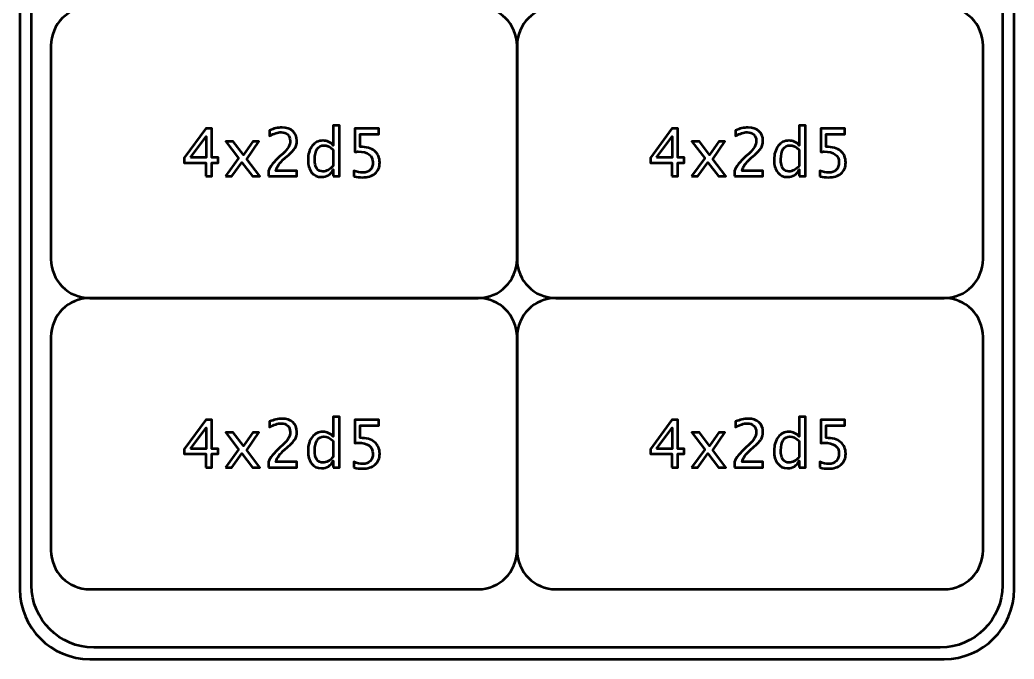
# Model space of a CAD drawing. Header units: centimetres. Extents: x -201 to 63, y -83 to 73.
# Drawn here: x -66.4 to -53.6, y -83.4 to -75.17 of the extents above; entities that cross this region are included whole.
import ezdxf

# ---------------------------------------------------------------- set-up
doc = ezdxf.new("R2010")
doc.units = ezdxf.units.CM
doc.header["$MEASUREMENT"] = 0
doc.layers.add('Layer 1', color=7, linetype='Continuous')

msp = doc.modelspace()

# ---------------------------------------------------------------- linework, layer by layer
at = {"layer": 'Layer 1', "color": 30, "lineweight": 53}
for points, knots in [([(-66.4, -82.5), (-66.4, -82.5), (-66.4, -67.5), (-66.4, -67.5), (-66.4, -67.5), (-66.4, -67.00294), (-65.99706, -66.6), (-65.5, -66.6), (-65.5, -66.6), (-65.5, -66.6), (-54.5, -66.6), (-54.5, -66.6), (-54.5, -66.6), (-54.00294, -66.6), (-53.6, -67.00294), (-53.6, -67.5), (-53.6, -67.5), (-53.6, -67.5), (-53.6, -82.5), (-53.6, -82.5), (-53.6, -82.5), (-53.6, -82.99706), (-54.00294, -83.4), (-54.5, -83.4), (-54.5, -83.4), (-54.5, -83.4), (-65.5, -83.4), (-65.5, -83.4), (-65.5, -83.4), (-65.99706, -83.4), (-66.4, -82.99706), (-66.4, -82.5)], [0, 0, 0, 0, 0.11111111, 0.11111111, 0.11111111, 0.11111111, 0.22222222, 0.22222222, 0.22222222, 0.22222222, 0.33333333, 0.33333333, 0.33333333, 0.33333333, 0.44444444, 0.44444444, 0.44444444, 0.44444444, 0.55555556, 0.55555556, 0.55555556, 0.55555556, 0.66666667, 0.66666667, 0.66666667, 0.66666667, 0.77777778, 0.77777778, 0.77777778, 0.77777778, 1, 1, 1, 1]), ([(-65.45, -83.25), (-65.45, -83.25), (-54.55, -83.25), (-54.55, -83.25), (-54.55, -83.25), (-54.10817, -83.25), (-53.75, -82.89183), (-53.75, -82.45), (-53.75, -82.45), (-53.75, -82.45), (-53.75, -67.55), (-53.75, -67.55), (-53.75, -67.55), (-53.75, -67.10817), (-54.10817, -66.75), (-54.55, -66.75), (-54.55, -66.75), (-54.55, -66.75), (-65.45, -66.75), (-65.45, -66.75), (-65.45, -66.75), (-65.89183, -66.75), (-66.25, -67.10817), (-66.25, -67.55), (-66.25, -67.55), (-66.25, -67.55), (-66.25, -82.45), (-66.25, -82.45), (-66.25, -82.45), (-66.25, -82.89183), (-65.89183, -83.25), (-65.45, -83.25)], [0, 0, 0, 0, 0.11111111, 0.11111111, 0.11111111, 0.11111111, 0.22222222, 0.22222222, 0.22222222, 0.22222222, 0.33333333, 0.33333333, 0.33333333, 0.33333333, 0.44444444, 0.44444444, 0.44444444, 0.44444444, 0.55555556, 0.55555556, 0.55555556, 0.55555556, 0.66666667, 0.66666667, 0.66666667, 0.66666667, 0.77777778, 0.77777778, 0.77777778, 0.77777778, 1, 1, 1, 1]), ([(-66, -78.25), (-66, -78.25), (-66, -75.5), (-66, -75.5), (-66, -75.5), (-66, -75.22386), (-65.77614, -75), (-65.5, -75), (-65.5, -75), (-65.5, -75), (-60.5, -75), (-60.5, -75), (-60.5, -75), (-60.22386, -75), (-60, -75.22386), (-60, -75.5), (-60, -75.5), (-60, -75.5), (-60, -78.25), (-60, -78.25), (-60, -78.25), (-60, -78.52614), (-60.22386, -78.75), (-60.5, -78.75), (-60.5, -78.75), (-60.5, -78.75), (-65.5, -78.75), (-65.5, -78.75), (-65.5, -78.75), (-65.77614, -78.75), (-66, -78.52614), (-66, -78.25)], [0, 0, 0, 0, 0.11111111, 0.11111111, 0.11111111, 0.11111111, 0.22222222, 0.22222222, 0.22222222, 0.22222222, 0.33333333, 0.33333333, 0.33333333, 0.33333333, 0.44444444, 0.44444444, 0.44444444, 0.44444444, 0.55555556, 0.55555556, 0.55555556, 0.55555556, 0.66666667, 0.66666667, 0.66666667, 0.66666667, 0.77777778, 0.77777778, 0.77777778, 0.77777778, 1, 1, 1, 1]), ([(-60, -78.25), (-60, -78.25), (-60, -75.5), (-60, -75.5), (-60, -75.5), (-60, -75.22386), (-59.77614, -75), (-59.5, -75), (-59.5, -75), (-59.5, -75), (-54.5, -75), (-54.5, -75), (-54.5, -75), (-54.22386, -75), (-54, -75.22386), (-54, -75.5), (-54, -75.5), (-54, -75.5), (-54, -78.25), (-54, -78.25), (-54, -78.25), (-54, -78.52614), (-54.22386, -78.75), (-54.5, -78.75), (-54.5, -78.75), (-54.5, -78.75), (-59.5, -78.75), (-59.5, -78.75), (-59.5, -78.75), (-59.77614, -78.75), (-60, -78.52614), (-60, -78.25)], [0, 0, 0, 0, 0.11111111, 0.11111111, 0.11111111, 0.11111111, 0.22222222, 0.22222222, 0.22222222, 0.22222222, 0.33333333, 0.33333333, 0.33333333, 0.33333333, 0.44444444, 0.44444444, 0.44444444, 0.44444444, 0.55555556, 0.55555556, 0.55555556, 0.55555556, 0.66666667, 0.66666667, 0.66666667, 0.66666667, 0.77777778, 0.77777778, 0.77777778, 0.77777778, 1, 1, 1, 1]), ([(-62.36599, -77.18107), (-62.36599, -77.18107), (-62.36599, -77.09683), (-62.36599, -77.09683), (-62.36599, -77.09683), (-62.39915, -77.15976), (-62.4491, -77.19123), (-62.51585, -77.19123), (-62.51585, -77.19123), (-62.57003, -77.19123), (-62.61265, -77.17162), (-62.64369, -77.13225), (-62.64369, -77.13225), (-62.67474, -77.09288), (-62.69026, -77.03911), (-62.69026, -76.97095), (-62.69026, -76.97095), (-62.69026, -76.89645), (-62.67262, -76.83648), (-62.63748, -76.79104), (-62.63748, -76.79104), (-62.60221, -76.74574), (-62.55592, -76.72302), (-62.49849, -76.72302), (-62.49849, -76.72302), (-62.44529, -76.72302), (-62.40098, -76.74334), (-62.36599, -76.78412), (-62.36599, -76.78412), (-62.36599, -76.78412), (-62.36599, -76.52829), (-62.36599, -76.52829), (-62.36599, -76.52829), (-62.36599, -76.52829), (-62.2847, -76.52829), (-62.2847, -76.52829), (-62.2847, -76.52829), (-62.2847, -76.52829), (-62.2847, -77.18107), (-62.2847, -77.18107), (-62.2847, -77.18107), (-62.2847, -77.18107), (-62.36599, -77.18107), (-62.36599, -77.18107)], [0, 0, 0, 0, 0.08333333, 0.08333333, 0.08333333, 0.08333333, 0.16666667, 0.16666667, 0.16666667, 0.16666667, 0.25, 0.25, 0.25, 0.25, 0.33333333, 0.33333333, 0.33333333, 0.33333333, 0.41666667, 0.41666667, 0.41666667, 0.41666667, 0.5, 0.5, 0.5, 0.5, 0.58333333, 0.58333333, 0.58333333, 0.58333333, 0.66666667, 0.66666667, 0.66666667, 0.66666667, 0.75, 0.75, 0.75, 0.75, 0.83333333, 0.83333333, 0.83333333, 0.83333333, 1, 1, 1, 1]), ([(-56.36599, -77.18107), (-56.36599, -77.18107), (-56.36599, -77.09683), (-56.36599, -77.09683), (-56.36599, -77.09683), (-56.39915, -77.15976), (-56.4491, -77.19123), (-56.51585, -77.19123), (-56.51585, -77.19123), (-56.57003, -77.19123), (-56.61265, -77.17162), (-56.64369, -77.13225), (-56.64369, -77.13225), (-56.67474, -77.09288), (-56.69026, -77.03911), (-56.69026, -76.97095), (-56.69026, -76.97095), (-56.69026, -76.89645), (-56.67262, -76.83648), (-56.63748, -76.79104), (-56.63748, -76.79104), (-56.60221, -76.74574), (-56.55592, -76.72302), (-56.49849, -76.72302), (-56.49849, -76.72302), (-56.44529, -76.72302), (-56.40098, -76.74334), (-56.36599, -76.78412), (-56.36599, -76.78412), (-56.36599, -76.78412), (-56.36599, -76.52829), (-56.36599, -76.52829), (-56.36599, -76.52829), (-56.36599, -76.52829), (-56.2847, -76.52829), (-56.2847, -76.52829), (-56.2847, -76.52829), (-56.2847, -76.52829), (-56.2847, -77.18107), (-56.2847, -77.18107), (-56.2847, -77.18107), (-56.2847, -77.18107), (-56.36599, -77.18107), (-56.36599, -77.18107)], [0, 0, 0, 0, 0.08333333, 0.08333333, 0.08333333, 0.08333333, 0.16666667, 0.16666667, 0.16666667, 0.16666667, 0.25, 0.25, 0.25, 0.25, 0.33333333, 0.33333333, 0.33333333, 0.33333333, 0.41666667, 0.41666667, 0.41666667, 0.41666667, 0.5, 0.5, 0.5, 0.5, 0.58333333, 0.58333333, 0.58333333, 0.58333333, 0.66666667, 0.66666667, 0.66666667, 0.66666667, 0.75, 0.75, 0.75, 0.75, 0.83333333, 0.83333333, 0.83333333, 0.83333333, 1, 1, 1, 1]), ([(-64.00684, -77.18107), (-64.00684, -77.18107), (-64.00684, -77.0075), (-64.00684, -77.0075), (-64.00684, -77.0075), (-64.00684, -77.0075), (-64.28285, -77.0075), (-64.28285, -77.0075), (-64.28285, -77.0075), (-64.28285, -77.0075), (-64.28285, -76.9457), (-64.28285, -76.9457), (-64.28285, -76.9457), (-64.28285, -76.9457), (-64.00684, -76.56893), (-64.00684, -76.56893), (-64.00684, -76.56893), (-64.00684, -76.56893), (-63.93064, -76.56893), (-63.93064, -76.56893), (-63.93064, -76.56893), (-63.93064, -76.56893), (-63.93064, -76.94062), (-63.93064, -76.94062), (-63.93064, -76.94062), (-63.93064, -76.94062), (-63.84851, -76.94062), (-63.84851, -76.94062), (-63.84851, -76.94062), (-63.84851, -76.94062), (-63.84851, -77.0075), (-63.84851, -77.0075), (-63.84851, -77.0075), (-63.84851, -77.0075), (-63.93064, -77.0075), (-63.93064, -77.0075), (-63.93064, -77.0075), (-63.93064, -77.0075), (-63.93064, -77.18107), (-63.93064, -77.18107), (-63.93064, -77.18107), (-63.93064, -77.18107), (-64.00684, -77.18107), (-64.00684, -77.18107)], [0, 0, 0, 0, 0.08333333, 0.08333333, 0.08333333, 0.08333333, 0.16666667, 0.16666667, 0.16666667, 0.16666667, 0.25, 0.25, 0.25, 0.25, 0.33333333, 0.33333333, 0.33333333, 0.33333333, 0.41666667, 0.41666667, 0.41666667, 0.41666667, 0.5, 0.5, 0.5, 0.5, 0.58333333, 0.58333333, 0.58333333, 0.58333333, 0.66666667, 0.66666667, 0.66666667, 0.66666667, 0.75, 0.75, 0.75, 0.75, 0.83333333, 0.83333333, 0.83333333, 0.83333333, 1, 1, 1, 1]), ([(-64.20256, -76.94062), (-64.20256, -76.94062), (-64.00176, -76.94062), (-64.00176, -76.94062), (-64.00176, -76.94062), (-64.00176, -76.94062), (-64.00176, -76.6694), (-64.00176, -76.6694), (-64.00176, -76.6694), (-64.00176, -76.6694), (-64.20256, -76.94062), (-64.20256, -76.94062)], [0, 0, 0, 0, 0.25, 0.25, 0.25, 0.25, 0.5, 0.5, 0.5, 0.5, 1, 1, 1, 1]), ([(-63.20109, -77.18107), (-63.20109, -77.18107), (-63.20109, -77.10995), (-63.20109, -77.10995), (-63.20109, -77.10995), (-63.17738, -77.05449), (-63.12954, -76.99396), (-63.05743, -76.92862), (-63.05743, -76.92862), (-63.05743, -76.92862), (-63.01087, -76.88685), (-63.01087, -76.88685), (-63.01087, -76.88685), (-62.9509, -76.83238), (-62.92084, -76.77848), (-62.92084, -76.72486), (-62.92084, -76.72486), (-62.92084, -76.69057), (-62.93114, -76.66375), (-62.9516, -76.64414), (-62.9516, -76.64414), (-62.97206, -76.62453), (-63.00043, -76.61465), (-63.03641, -76.61465), (-63.03641, -76.61465), (-63.07846, -76.61465), (-63.12827, -76.63073), (-63.18585, -76.66291), (-63.18585, -76.66291), (-63.18585, -76.66291), (-63.18585, -76.59179), (-63.18585, -76.59179), (-63.18585, -76.59179), (-63.13152, -76.56639), (-63.07747, -76.55369), (-63.02357, -76.55369), (-63.02357, -76.55369), (-62.96628, -76.55369), (-62.92027, -76.56907), (-62.88556, -76.59997), (-62.88556, -76.59997), (-62.85099, -76.63088), (-62.83363, -76.6718), (-62.83363, -76.72288), (-62.83363, -76.72288), (-62.83363, -76.75957), (-62.84238, -76.79217), (-62.85988, -76.82053), (-62.85988, -76.82053), (-62.87752, -76.84903), (-62.91011, -76.88347), (-62.95795, -76.92411), (-62.95795, -76.92411), (-62.95795, -76.92411), (-62.98942, -76.95092), (-62.98942, -76.95092), (-62.98942, -76.95092), (-63.05489, -77.00637), (-63.09271, -77.05943), (-63.10287, -77.10995), (-63.10287, -77.10995), (-63.10287, -77.10995), (-62.83617, -77.10995), (-62.83617, -77.10995), (-62.83617, -77.10995), (-62.83617, -77.10995), (-62.83617, -77.18107), (-62.83617, -77.18107), (-62.83617, -77.18107), (-62.83617, -77.18107), (-63.20109, -77.18107), (-63.20109, -77.18107)], [0, 0, 0, 0, 0.05263158, 0.05263158, 0.05263158, 0.05263158, 0.10526316, 0.10526316, 0.10526316, 0.10526316, 0.15789474, 0.15789474, 0.15789474, 0.15789474, 0.21052632, 0.21052632, 0.21052632, 0.21052632, 0.26315789, 0.26315789, 0.26315789, 0.26315789, 0.31578947, 0.31578947, 0.31578947, 0.31578947, 0.36842105, 0.36842105, 0.36842105, 0.36842105, 0.42105263, 0.42105263, 0.42105263, 0.42105263, 0.47368421, 0.47368421, 0.47368421, 0.47368421, 0.52631579, 0.52631579, 0.52631579, 0.52631579, 0.57894737, 0.57894737, 0.57894737, 0.57894737, 0.63157895, 0.63157895, 0.63157895, 0.63157895, 0.68421053, 0.68421053, 0.68421053, 0.68421053, 0.73684211, 0.73684211, 0.73684211, 0.73684211, 0.78947368, 0.78947368, 0.78947368, 0.78947368, 0.84210526, 0.84210526, 0.84210526, 0.84210526, 0.89473684, 0.89473684, 0.89473684, 0.89473684, 1, 1, 1, 1]), ([(-62.09985, -77.18361), (-62.09985, -77.18361), (-62.09985, -77.1108), (-62.09985, -77.1108), (-62.09985, -77.1108), (-62.05935, -77.12717), (-62.02096, -77.13535), (-61.98428, -77.13535), (-61.98428, -77.13535), (-61.9442, -77.13535), (-61.91259, -77.1235), (-61.88959, -77.09979), (-61.88959, -77.09979), (-61.86659, -77.07608), (-61.85516, -77.04349), (-61.85516, -77.002), (-61.85516, -77.002), (-61.85516, -76.95741), (-61.87139, -76.92326), (-61.90384, -76.89969), (-61.90384, -76.89969), (-61.9363, -76.87613), (-61.98329, -76.86442), (-62.04467, -76.86442), (-62.04467, -76.86442), (-62.05892, -76.86442), (-62.07402, -76.8654), (-62.08969, -76.86738), (-62.08969, -76.86738), (-62.08969, -76.86738), (-62.08969, -76.56893), (-62.08969, -76.56893), (-62.08969, -76.56893), (-62.08969, -76.56893), (-61.7798, -76.56893), (-61.7798, -76.56893), (-61.7798, -76.56893), (-61.7798, -76.56893), (-61.7798, -76.64005), (-61.7798, -76.64005), (-61.7798, -76.64005), (-61.7798, -76.64005), (-62.01857, -76.64005), (-62.01857, -76.64005), (-62.01857, -76.64005), (-62.01857, -76.64005), (-62.01857, -76.80176), (-62.01857, -76.80176), (-62.01857, -76.80176), (-61.93983, -76.80176), (-61.87844, -76.81982), (-61.83427, -76.85595), (-61.83427, -76.85595), (-61.79011, -76.89193), (-61.76795, -76.94189), (-61.76795, -77.00581), (-61.76795, -77.00581), (-61.76795, -77.06536), (-61.78799, -77.11193), (-61.82807, -77.14565), (-61.82807, -77.14565), (-61.86814, -77.17938), (-61.92346, -77.19631), (-61.99401, -77.19631), (-61.99401, -77.19631), (-62.02548, -77.19631), (-62.06076, -77.19208), (-62.09985, -77.18361)], [0, 0, 0, 0, 0.05555556, 0.05555556, 0.05555556, 0.05555556, 0.11111111, 0.11111111, 0.11111111, 0.11111111, 0.16666667, 0.16666667, 0.16666667, 0.16666667, 0.22222222, 0.22222222, 0.22222222, 0.22222222, 0.27777778, 0.27777778, 0.27777778, 0.27777778, 0.33333333, 0.33333333, 0.33333333, 0.33333333, 0.38888889, 0.38888889, 0.38888889, 0.38888889, 0.44444444, 0.44444444, 0.44444444, 0.44444444, 0.5, 0.5, 0.5, 0.5, 0.55555556, 0.55555556, 0.55555556, 0.55555556, 0.61111111, 0.61111111, 0.61111111, 0.61111111, 0.66666667, 0.66666667, 0.66666667, 0.66666667, 0.72222222, 0.72222222, 0.72222222, 0.72222222, 0.77777778, 0.77777778, 0.77777778, 0.77777778, 0.83333333, 0.83333333, 0.83333333, 0.83333333, 0.88888889, 0.88888889, 0.88888889, 0.88888889, 1, 1, 1, 1]), ([(-58.00684, -77.18107), (-58.00684, -77.18107), (-58.00684, -77.0075), (-58.00684, -77.0075), (-58.00684, -77.0075), (-58.00684, -77.0075), (-58.28285, -77.0075), (-58.28285, -77.0075), (-58.28285, -77.0075), (-58.28285, -77.0075), (-58.28285, -76.9457), (-58.28285, -76.9457), (-58.28285, -76.9457), (-58.28285, -76.9457), (-58.00684, -76.56893), (-58.00684, -76.56893), (-58.00684, -76.56893), (-58.00684, -76.56893), (-57.93064, -76.56893), (-57.93064, -76.56893), (-57.93064, -76.56893), (-57.93064, -76.56893), (-57.93064, -76.94062), (-57.93064, -76.94062), (-57.93064, -76.94062), (-57.93064, -76.94062), (-57.84851, -76.94062), (-57.84851, -76.94062), (-57.84851, -76.94062), (-57.84851, -76.94062), (-57.84851, -77.0075), (-57.84851, -77.0075), (-57.84851, -77.0075), (-57.84851, -77.0075), (-57.93064, -77.0075), (-57.93064, -77.0075), (-57.93064, -77.0075), (-57.93064, -77.0075), (-57.93064, -77.18107), (-57.93064, -77.18107), (-57.93064, -77.18107), (-57.93064, -77.18107), (-58.00684, -77.18107), (-58.00684, -77.18107)], [0, 0, 0, 0, 0.08333333, 0.08333333, 0.08333333, 0.08333333, 0.16666667, 0.16666667, 0.16666667, 0.16666667, 0.25, 0.25, 0.25, 0.25, 0.33333333, 0.33333333, 0.33333333, 0.33333333, 0.41666667, 0.41666667, 0.41666667, 0.41666667, 0.5, 0.5, 0.5, 0.5, 0.58333333, 0.58333333, 0.58333333, 0.58333333, 0.66666667, 0.66666667, 0.66666667, 0.66666667, 0.75, 0.75, 0.75, 0.75, 0.83333333, 0.83333333, 0.83333333, 0.83333333, 1, 1, 1, 1]), ([(-58.20256, -76.94062), (-58.20256, -76.94062), (-58.00176, -76.94062), (-58.00176, -76.94062), (-58.00176, -76.94062), (-58.00176, -76.94062), (-58.00176, -76.6694), (-58.00176, -76.6694), (-58.00176, -76.6694), (-58.00176, -76.6694), (-58.20256, -76.94062), (-58.20256, -76.94062)], [0, 0, 0, 0, 0.25, 0.25, 0.25, 0.25, 0.5, 0.5, 0.5, 0.5, 1, 1, 1, 1]), ([(-57.20109, -77.18107), (-57.20109, -77.18107), (-57.20109, -77.10995), (-57.20109, -77.10995), (-57.20109, -77.10995), (-57.17738, -77.05449), (-57.12954, -76.99396), (-57.05743, -76.92862), (-57.05743, -76.92862), (-57.05743, -76.92862), (-57.01087, -76.88685), (-57.01087, -76.88685), (-57.01087, -76.88685), (-56.9509, -76.83238), (-56.92084, -76.77848), (-56.92084, -76.72486), (-56.92084, -76.72486), (-56.92084, -76.69057), (-56.93114, -76.66375), (-56.9516, -76.64414), (-56.9516, -76.64414), (-56.97206, -76.62453), (-57.00043, -76.61465), (-57.03641, -76.61465), (-57.03641, -76.61465), (-57.07846, -76.61465), (-57.12827, -76.63073), (-57.18585, -76.66291), (-57.18585, -76.66291), (-57.18585, -76.66291), (-57.18585, -76.59179), (-57.18585, -76.59179), (-57.18585, -76.59179), (-57.13152, -76.56639), (-57.07747, -76.55369), (-57.02357, -76.55369), (-57.02357, -76.55369), (-56.96628, -76.55369), (-56.92027, -76.56907), (-56.88556, -76.59997), (-56.88556, -76.59997), (-56.85099, -76.63088), (-56.83363, -76.6718), (-56.83363, -76.72288), (-56.83363, -76.72288), (-56.83363, -76.75957), (-56.84238, -76.79217), (-56.85988, -76.82053), (-56.85988, -76.82053), (-56.87752, -76.84903), (-56.91011, -76.88347), (-56.95795, -76.92411), (-56.95795, -76.92411), (-56.95795, -76.92411), (-56.98942, -76.95092), (-56.98942, -76.95092), (-56.98942, -76.95092), (-57.05489, -77.00637), (-57.09271, -77.05943), (-57.10287, -77.10995), (-57.10287, -77.10995), (-57.10287, -77.10995), (-56.83617, -77.10995), (-56.83617, -77.10995), (-56.83617, -77.10995), (-56.83617, -77.10995), (-56.83617, -77.18107), (-56.83617, -77.18107), (-56.83617, -77.18107), (-56.83617, -77.18107), (-57.20109, -77.18107), (-57.20109, -77.18107)], [0, 0, 0, 0, 0.05263158, 0.05263158, 0.05263158, 0.05263158, 0.10526316, 0.10526316, 0.10526316, 0.10526316, 0.15789474, 0.15789474, 0.15789474, 0.15789474, 0.21052632, 0.21052632, 0.21052632, 0.21052632, 0.26315789, 0.26315789, 0.26315789, 0.26315789, 0.31578947, 0.31578947, 0.31578947, 0.31578947, 0.36842105, 0.36842105, 0.36842105, 0.36842105, 0.42105263, 0.42105263, 0.42105263, 0.42105263, 0.47368421, 0.47368421, 0.47368421, 0.47368421, 0.52631579, 0.52631579, 0.52631579, 0.52631579, 0.57894737, 0.57894737, 0.57894737, 0.57894737, 0.63157895, 0.63157895, 0.63157895, 0.63157895, 0.68421053, 0.68421053, 0.68421053, 0.68421053, 0.73684211, 0.73684211, 0.73684211, 0.73684211, 0.78947368, 0.78947368, 0.78947368, 0.78947368, 0.84210526, 0.84210526, 0.84210526, 0.84210526, 0.89473684, 0.89473684, 0.89473684, 0.89473684, 1, 1, 1, 1]), ([(-56.09985, -77.18361), (-56.09985, -77.18361), (-56.09985, -77.1108), (-56.09985, -77.1108), (-56.09985, -77.1108), (-56.05935, -77.12717), (-56.02096, -77.13535), (-55.98428, -77.13535), (-55.98428, -77.13535), (-55.9442, -77.13535), (-55.91259, -77.1235), (-55.88959, -77.09979), (-55.88959, -77.09979), (-55.86659, -77.07608), (-55.85516, -77.04349), (-55.85516, -77.002), (-55.85516, -77.002), (-55.85516, -76.95741), (-55.87139, -76.92326), (-55.90384, -76.89969), (-55.90384, -76.89969), (-55.9363, -76.87613), (-55.98329, -76.86442), (-56.04467, -76.86442), (-56.04467, -76.86442), (-56.05892, -76.86442), (-56.07402, -76.8654), (-56.08969, -76.86738), (-56.08969, -76.86738), (-56.08969, -76.86738), (-56.08969, -76.56893), (-56.08969, -76.56893), (-56.08969, -76.56893), (-56.08969, -76.56893), (-55.7798, -76.56893), (-55.7798, -76.56893), (-55.7798, -76.56893), (-55.7798, -76.56893), (-55.7798, -76.64005), (-55.7798, -76.64005), (-55.7798, -76.64005), (-55.7798, -76.64005), (-56.01857, -76.64005), (-56.01857, -76.64005), (-56.01857, -76.64005), (-56.01857, -76.64005), (-56.01857, -76.80176), (-56.01857, -76.80176), (-56.01857, -76.80176), (-55.93983, -76.80176), (-55.87844, -76.81982), (-55.83427, -76.85595), (-55.83427, -76.85595), (-55.79011, -76.89193), (-55.76795, -76.94189), (-55.76795, -77.00581), (-55.76795, -77.00581), (-55.76795, -77.06536), (-55.78799, -77.11193), (-55.82807, -77.14565), (-55.82807, -77.14565), (-55.86814, -77.17938), (-55.92346, -77.19631), (-55.99401, -77.19631), (-55.99401, -77.19631), (-56.02548, -77.19631), (-56.06076, -77.19208), (-56.09985, -77.18361)], [0, 0, 0, 0, 0.05555556, 0.05555556, 0.05555556, 0.05555556, 0.11111111, 0.11111111, 0.11111111, 0.11111111, 0.16666667, 0.16666667, 0.16666667, 0.16666667, 0.22222222, 0.22222222, 0.22222222, 0.22222222, 0.27777778, 0.27777778, 0.27777778, 0.27777778, 0.33333333, 0.33333333, 0.33333333, 0.33333333, 0.38888889, 0.38888889, 0.38888889, 0.38888889, 0.44444444, 0.44444444, 0.44444444, 0.44444444, 0.5, 0.5, 0.5, 0.5, 0.55555556, 0.55555556, 0.55555556, 0.55555556, 0.61111111, 0.61111111, 0.61111111, 0.61111111, 0.66666667, 0.66666667, 0.66666667, 0.66666667, 0.72222222, 0.72222222, 0.72222222, 0.72222222, 0.77777778, 0.77777778, 0.77777778, 0.77777778, 0.83333333, 0.83333333, 0.83333333, 0.83333333, 0.88888889, 0.88888889, 0.88888889, 0.88888889, 1, 1, 1, 1]), ([(-63.75424, -77.18107), (-63.75424, -77.18107), (-63.58336, -76.94951), (-63.58336, -76.94951), (-63.58336, -76.94951), (-63.58336, -76.94951), (-63.74916, -76.73233), (-63.74916, -76.73233), (-63.74916, -76.73233), (-63.74916, -76.73233), (-63.65222, -76.73233), (-63.65222, -76.73233), (-63.65222, -76.73233), (-63.65222, -76.73233), (-63.52127, -76.9052), (-63.52127, -76.9052), (-63.52127, -76.9052), (-63.52127, -76.9052), (-63.40273, -76.73233), (-63.40273, -76.73233), (-63.40273, -76.73233), (-63.40273, -76.73233), (-63.32329, -76.73233), (-63.32329, -76.73233), (-63.32329, -76.73233), (-63.32329, -76.73233), (-63.47851, -76.95995), (-63.47851, -76.95995), (-63.47851, -76.95995), (-63.47851, -76.95995), (-63.30974, -77.18107), (-63.30974, -77.18107), (-63.30974, -77.18107), (-63.30974, -77.18107), (-63.40669, -77.18107), (-63.40669, -77.18107), (-63.40669, -77.18107), (-63.40669, -77.18107), (-63.54187, -77.00327), (-63.54187, -77.00327), (-63.54187, -77.00327), (-63.54187, -77.00327), (-63.67268, -77.18107), (-63.67268, -77.18107), (-63.67268, -77.18107), (-63.67268, -77.18107), (-63.75424, -77.18107), (-63.75424, -77.18107)], [0, 0, 0, 0, 0.07692308, 0.07692308, 0.07692308, 0.07692308, 0.15384615, 0.15384615, 0.15384615, 0.15384615, 0.23076923, 0.23076923, 0.23076923, 0.23076923, 0.30769231, 0.30769231, 0.30769231, 0.30769231, 0.38461538, 0.38461538, 0.38461538, 0.38461538, 0.46153846, 0.46153846, 0.46153846, 0.46153846, 0.53846154, 0.53846154, 0.53846154, 0.53846154, 0.61538462, 0.61538462, 0.61538462, 0.61538462, 0.69230769, 0.69230769, 0.69230769, 0.69230769, 0.76923077, 0.76923077, 0.76923077, 0.76923077, 0.84615385, 0.84615385, 0.84615385, 0.84615385, 1, 1, 1, 1]), ([(-62.36599, -76.83972), (-62.40818, -76.80261), (-62.44811, -76.78398), (-62.48593, -76.78398), (-62.48593, -76.78398), (-62.52318, -76.78398), (-62.55197, -76.7995), (-62.57243, -76.83069), (-62.57243, -76.83069), (-62.59289, -76.86173), (-62.60305, -76.90576), (-62.60305, -76.96277), (-62.60305, -76.96277), (-62.60305, -77.06762), (-62.56834, -77.12011), (-62.49877, -77.12011), (-62.49877, -77.12011), (-62.45362, -77.12011), (-62.40931, -77.09542), (-62.36599, -77.04617), (-62.36599, -77.04617), (-62.36599, -77.04617), (-62.36599, -76.83972), (-62.36599, -76.83972)], [0, 0, 0, 0, 0.14285714, 0.14285714, 0.14285714, 0.14285714, 0.28571429, 0.28571429, 0.28571429, 0.28571429, 0.42857143, 0.42857143, 0.42857143, 0.42857143, 0.57142857, 0.57142857, 0.57142857, 0.57142857, 0.71428571, 0.71428571, 0.71428571, 0.71428571, 1, 1, 1, 1]), ([(-57.75424, -77.18107), (-57.75424, -77.18107), (-57.58336, -76.94951), (-57.58336, -76.94951), (-57.58336, -76.94951), (-57.58336, -76.94951), (-57.74916, -76.73233), (-57.74916, -76.73233), (-57.74916, -76.73233), (-57.74916, -76.73233), (-57.65222, -76.73233), (-57.65222, -76.73233), (-57.65222, -76.73233), (-57.65222, -76.73233), (-57.52127, -76.9052), (-57.52127, -76.9052), (-57.52127, -76.9052), (-57.52127, -76.9052), (-57.40273, -76.73233), (-57.40273, -76.73233), (-57.40273, -76.73233), (-57.40273, -76.73233), (-57.32329, -76.73233), (-57.32329, -76.73233), (-57.32329, -76.73233), (-57.32329, -76.73233), (-57.47851, -76.95995), (-57.47851, -76.95995), (-57.47851, -76.95995), (-57.47851, -76.95995), (-57.30974, -77.18107), (-57.30974, -77.18107), (-57.30974, -77.18107), (-57.30974, -77.18107), (-57.40669, -77.18107), (-57.40669, -77.18107), (-57.40669, -77.18107), (-57.40669, -77.18107), (-57.54187, -77.00327), (-57.54187, -77.00327), (-57.54187, -77.00327), (-57.54187, -77.00327), (-57.67268, -77.18107), (-57.67268, -77.18107), (-57.67268, -77.18107), (-57.67268, -77.18107), (-57.75424, -77.18107), (-57.75424, -77.18107)], [0, 0, 0, 0, 0.07692308, 0.07692308, 0.07692308, 0.07692308, 0.15384615, 0.15384615, 0.15384615, 0.15384615, 0.23076923, 0.23076923, 0.23076923, 0.23076923, 0.30769231, 0.30769231, 0.30769231, 0.30769231, 0.38461538, 0.38461538, 0.38461538, 0.38461538, 0.46153846, 0.46153846, 0.46153846, 0.46153846, 0.53846154, 0.53846154, 0.53846154, 0.53846154, 0.61538462, 0.61538462, 0.61538462, 0.61538462, 0.69230769, 0.69230769, 0.69230769, 0.69230769, 0.76923077, 0.76923077, 0.76923077, 0.76923077, 0.84615385, 0.84615385, 0.84615385, 0.84615385, 1, 1, 1, 1]), ([(-56.36599, -76.83972), (-56.40818, -76.80261), (-56.44811, -76.78398), (-56.48593, -76.78398), (-56.48593, -76.78398), (-56.52318, -76.78398), (-56.55197, -76.7995), (-56.57243, -76.83069), (-56.57243, -76.83069), (-56.59289, -76.86173), (-56.60305, -76.90576), (-56.60305, -76.96277), (-56.60305, -76.96277), (-56.60305, -77.06762), (-56.56834, -77.12011), (-56.49877, -77.12011), (-56.49877, -77.12011), (-56.45362, -77.12011), (-56.40931, -77.09542), (-56.36599, -77.04617), (-56.36599, -77.04617), (-56.36599, -77.04617), (-56.36599, -76.83972), (-56.36599, -76.83972)], [0, 0, 0, 0, 0.14285714, 0.14285714, 0.14285714, 0.14285714, 0.28571429, 0.28571429, 0.28571429, 0.28571429, 0.42857143, 0.42857143, 0.42857143, 0.42857143, 0.57142857, 0.57142857, 0.57142857, 0.57142857, 0.71428571, 0.71428571, 0.71428571, 0.71428571, 1, 1, 1, 1]), ([(-66, -82), (-66, -82), (-66, -79.25), (-66, -79.25), (-66, -79.25), (-66, -78.97386), (-65.77614, -78.75), (-65.5, -78.75), (-65.5, -78.75), (-65.5, -78.75), (-60.5, -78.75), (-60.5, -78.75), (-60.5, -78.75), (-60.22386, -78.75), (-60, -78.97386), (-60, -79.25), (-60, -79.25), (-60, -79.25), (-60, -82), (-60, -82), (-60, -82), (-60, -82.27614), (-60.22386, -82.5), (-60.5, -82.5), (-60.5, -82.5), (-60.5, -82.5), (-65.5, -82.5), (-65.5, -82.5), (-65.5, -82.5), (-65.77614, -82.5), (-66, -82.27614), (-66, -82)], [0, 0, 0, 0, 0.11111111, 0.11111111, 0.11111111, 0.11111111, 0.22222222, 0.22222222, 0.22222222, 0.22222222, 0.33333333, 0.33333333, 0.33333333, 0.33333333, 0.44444444, 0.44444444, 0.44444444, 0.44444444, 0.55555556, 0.55555556, 0.55555556, 0.55555556, 0.66666667, 0.66666667, 0.66666667, 0.66666667, 0.77777778, 0.77777778, 0.77777778, 0.77777778, 1, 1, 1, 1]), ([(-60, -82), (-60, -82), (-60, -79.25), (-60, -79.25), (-60, -79.25), (-60, -78.97386), (-59.77614, -78.75), (-59.5, -78.75), (-59.5, -78.75), (-59.5, -78.75), (-54.5, -78.75), (-54.5, -78.75), (-54.5, -78.75), (-54.22386, -78.75), (-54, -78.97386), (-54, -79.25), (-54, -79.25), (-54, -79.25), (-54, -82), (-54, -82), (-54, -82), (-54, -82.27614), (-54.22386, -82.5), (-54.5, -82.5), (-54.5, -82.5), (-54.5, -82.5), (-59.5, -82.5), (-59.5, -82.5), (-59.5, -82.5), (-59.77614, -82.5), (-60, -82.27614), (-60, -82)], [0, 0, 0, 0, 0.11111111, 0.11111111, 0.11111111, 0.11111111, 0.22222222, 0.22222222, 0.22222222, 0.22222222, 0.33333333, 0.33333333, 0.33333333, 0.33333333, 0.44444444, 0.44444444, 0.44444444, 0.44444444, 0.55555556, 0.55555556, 0.55555556, 0.55555556, 0.66666667, 0.66666667, 0.66666667, 0.66666667, 0.77777778, 0.77777778, 0.77777778, 0.77777778, 1, 1, 1, 1]), ([(-64.00684, -80.93107), (-64.00684, -80.93107), (-64.00684, -80.7575), (-64.00684, -80.7575), (-64.00684, -80.7575), (-64.00684, -80.7575), (-64.28285, -80.7575), (-64.28285, -80.7575), (-64.28285, -80.7575), (-64.28285, -80.7575), (-64.28285, -80.6957), (-64.28285, -80.6957), (-64.28285, -80.6957), (-64.28285, -80.6957), (-64.00684, -80.31893), (-64.00684, -80.31893), (-64.00684, -80.31893), (-64.00684, -80.31893), (-63.93064, -80.31893), (-63.93064, -80.31893), (-63.93064, -80.31893), (-63.93064, -80.31893), (-63.93064, -80.69062), (-63.93064, -80.69062), (-63.93064, -80.69062), (-63.93064, -80.69062), (-63.84851, -80.69062), (-63.84851, -80.69062), (-63.84851, -80.69062), (-63.84851, -80.69062), (-63.84851, -80.7575), (-63.84851, -80.7575), (-63.84851, -80.7575), (-63.84851, -80.7575), (-63.93064, -80.7575), (-63.93064, -80.7575), (-63.93064, -80.7575), (-63.93064, -80.7575), (-63.93064, -80.93107), (-63.93064, -80.93107), (-63.93064, -80.93107), (-63.93064, -80.93107), (-64.00684, -80.93107), (-64.00684, -80.93107)], [0, 0, 0, 0, 0.08333333, 0.08333333, 0.08333333, 0.08333333, 0.16666667, 0.16666667, 0.16666667, 0.16666667, 0.25, 0.25, 0.25, 0.25, 0.33333333, 0.33333333, 0.33333333, 0.33333333, 0.41666667, 0.41666667, 0.41666667, 0.41666667, 0.5, 0.5, 0.5, 0.5, 0.58333333, 0.58333333, 0.58333333, 0.58333333, 0.66666667, 0.66666667, 0.66666667, 0.66666667, 0.75, 0.75, 0.75, 0.75, 0.83333333, 0.83333333, 0.83333333, 0.83333333, 1, 1, 1, 1]), ([(-63.20109, -80.93107), (-63.20109, -80.93107), (-63.20109, -80.85995), (-63.20109, -80.85995), (-63.20109, -80.85995), (-63.17738, -80.80449), (-63.12954, -80.74396), (-63.05743, -80.67862), (-63.05743, -80.67862), (-63.05743, -80.67862), (-63.01087, -80.63685), (-63.01087, -80.63685), (-63.01087, -80.63685), (-62.9509, -80.58238), (-62.92084, -80.52848), (-62.92084, -80.47486), (-62.92084, -80.47486), (-62.92084, -80.44057), (-62.93114, -80.41375), (-62.9516, -80.39414), (-62.9516, -80.39414), (-62.97206, -80.37453), (-63.00043, -80.36465), (-63.03641, -80.36465), (-63.03641, -80.36465), (-63.07846, -80.36465), (-63.12827, -80.38073), (-63.18585, -80.41291), (-63.18585, -80.41291), (-63.18585, -80.41291), (-63.18585, -80.34179), (-63.18585, -80.34179), (-63.18585, -80.34179), (-63.13152, -80.31639), (-63.07747, -80.30369), (-63.02357, -80.30369), (-63.02357, -80.30369), (-62.96628, -80.30369), (-62.92027, -80.31907), (-62.88556, -80.34997), (-62.88556, -80.34997), (-62.85099, -80.38088), (-62.83363, -80.4218), (-62.83363, -80.47288), (-62.83363, -80.47288), (-62.83363, -80.50957), (-62.84238, -80.54217), (-62.85988, -80.57053), (-62.85988, -80.57053), (-62.87752, -80.59903), (-62.91011, -80.63347), (-62.95795, -80.67411), (-62.95795, -80.67411), (-62.95795, -80.67411), (-62.98942, -80.70092), (-62.98942, -80.70092), (-62.98942, -80.70092), (-63.05489, -80.75637), (-63.09271, -80.80943), (-63.10287, -80.85995), (-63.10287, -80.85995), (-63.10287, -80.85995), (-62.83617, -80.85995), (-62.83617, -80.85995), (-62.83617, -80.85995), (-62.83617, -80.85995), (-62.83617, -80.93107), (-62.83617, -80.93107), (-62.83617, -80.93107), (-62.83617, -80.93107), (-63.20109, -80.93107), (-63.20109, -80.93107)], [0, 0, 0, 0, 0.05263158, 0.05263158, 0.05263158, 0.05263158, 0.10526316, 0.10526316, 0.10526316, 0.10526316, 0.15789474, 0.15789474, 0.15789474, 0.15789474, 0.21052632, 0.21052632, 0.21052632, 0.21052632, 0.26315789, 0.26315789, 0.26315789, 0.26315789, 0.31578947, 0.31578947, 0.31578947, 0.31578947, 0.36842105, 0.36842105, 0.36842105, 0.36842105, 0.42105263, 0.42105263, 0.42105263, 0.42105263, 0.47368421, 0.47368421, 0.47368421, 0.47368421, 0.52631579, 0.52631579, 0.52631579, 0.52631579, 0.57894737, 0.57894737, 0.57894737, 0.57894737, 0.63157895, 0.63157895, 0.63157895, 0.63157895, 0.68421053, 0.68421053, 0.68421053, 0.68421053, 0.73684211, 0.73684211, 0.73684211, 0.73684211, 0.78947368, 0.78947368, 0.78947368, 0.78947368, 0.84210526, 0.84210526, 0.84210526, 0.84210526, 0.89473684, 0.89473684, 0.89473684, 0.89473684, 1, 1, 1, 1]), ([(-62.36599, -80.93107), (-62.36599, -80.93107), (-62.36599, -80.84683), (-62.36599, -80.84683), (-62.36599, -80.84683), (-62.39915, -80.90976), (-62.4491, -80.94123), (-62.51585, -80.94123), (-62.51585, -80.94123), (-62.57003, -80.94123), (-62.61265, -80.92162), (-62.64369, -80.88225), (-62.64369, -80.88225), (-62.67474, -80.84288), (-62.69026, -80.78911), (-62.69026, -80.72095), (-62.69026, -80.72095), (-62.69026, -80.64645), (-62.67262, -80.58648), (-62.63748, -80.54104), (-62.63748, -80.54104), (-62.60221, -80.49574), (-62.55592, -80.47302), (-62.49849, -80.47302), (-62.49849, -80.47302), (-62.44529, -80.47302), (-62.40098, -80.49334), (-62.36599, -80.53412), (-62.36599, -80.53412), (-62.36599, -80.53412), (-62.36599, -80.27829), (-62.36599, -80.27829), (-62.36599, -80.27829), (-62.36599, -80.27829), (-62.2847, -80.27829), (-62.2847, -80.27829), (-62.2847, -80.27829), (-62.2847, -80.27829), (-62.2847, -80.93107), (-62.2847, -80.93107), (-62.2847, -80.93107), (-62.2847, -80.93107), (-62.36599, -80.93107), (-62.36599, -80.93107)], [0, 0, 0, 0, 0.08333333, 0.08333333, 0.08333333, 0.08333333, 0.16666667, 0.16666667, 0.16666667, 0.16666667, 0.25, 0.25, 0.25, 0.25, 0.33333333, 0.33333333, 0.33333333, 0.33333333, 0.41666667, 0.41666667, 0.41666667, 0.41666667, 0.5, 0.5, 0.5, 0.5, 0.58333333, 0.58333333, 0.58333333, 0.58333333, 0.66666667, 0.66666667, 0.66666667, 0.66666667, 0.75, 0.75, 0.75, 0.75, 0.83333333, 0.83333333, 0.83333333, 0.83333333, 1, 1, 1, 1]), ([(-62.09985, -80.93361), (-62.09985, -80.93361), (-62.09985, -80.8608), (-62.09985, -80.8608), (-62.09985, -80.8608), (-62.05935, -80.87717), (-62.02096, -80.88535), (-61.98428, -80.88535), (-61.98428, -80.88535), (-61.9442, -80.88535), (-61.91259, -80.8735), (-61.88959, -80.84979), (-61.88959, -80.84979), (-61.86659, -80.82608), (-61.85516, -80.79349), (-61.85516, -80.752), (-61.85516, -80.752), (-61.85516, -80.70741), (-61.87139, -80.67326), (-61.90384, -80.64969), (-61.90384, -80.64969), (-61.9363, -80.62613), (-61.98329, -80.61442), (-62.04467, -80.61442), (-62.04467, -80.61442), (-62.05892, -80.61442), (-62.07402, -80.6154), (-62.08969, -80.61738), (-62.08969, -80.61738), (-62.08969, -80.61738), (-62.08969, -80.31893), (-62.08969, -80.31893), (-62.08969, -80.31893), (-62.08969, -80.31893), (-61.7798, -80.31893), (-61.7798, -80.31893), (-61.7798, -80.31893), (-61.7798, -80.31893), (-61.7798, -80.39005), (-61.7798, -80.39005), (-61.7798, -80.39005), (-61.7798, -80.39005), (-62.01857, -80.39005), (-62.01857, -80.39005), (-62.01857, -80.39005), (-62.01857, -80.39005), (-62.01857, -80.55176), (-62.01857, -80.55176), (-62.01857, -80.55176), (-61.93983, -80.55176), (-61.87844, -80.56982), (-61.83427, -80.60595), (-61.83427, -80.60595), (-61.79011, -80.64193), (-61.76795, -80.69189), (-61.76795, -80.75581), (-61.76795, -80.75581), (-61.76795, -80.81536), (-61.78799, -80.86193), (-61.82807, -80.89565), (-61.82807, -80.89565), (-61.86814, -80.92938), (-61.92346, -80.94631), (-61.99401, -80.94631), (-61.99401, -80.94631), (-62.02548, -80.94631), (-62.06076, -80.94208), (-62.09985, -80.93361)], [0, 0, 0, 0, 0.05555556, 0.05555556, 0.05555556, 0.05555556, 0.11111111, 0.11111111, 0.11111111, 0.11111111, 0.16666667, 0.16666667, 0.16666667, 0.16666667, 0.22222222, 0.22222222, 0.22222222, 0.22222222, 0.27777778, 0.27777778, 0.27777778, 0.27777778, 0.33333333, 0.33333333, 0.33333333, 0.33333333, 0.38888889, 0.38888889, 0.38888889, 0.38888889, 0.44444444, 0.44444444, 0.44444444, 0.44444444, 0.5, 0.5, 0.5, 0.5, 0.55555556, 0.55555556, 0.55555556, 0.55555556, 0.61111111, 0.61111111, 0.61111111, 0.61111111, 0.66666667, 0.66666667, 0.66666667, 0.66666667, 0.72222222, 0.72222222, 0.72222222, 0.72222222, 0.77777778, 0.77777778, 0.77777778, 0.77777778, 0.83333333, 0.83333333, 0.83333333, 0.83333333, 0.88888889, 0.88888889, 0.88888889, 0.88888889, 1, 1, 1, 1]), ([(-58.00684, -80.93107), (-58.00684, -80.93107), (-58.00684, -80.7575), (-58.00684, -80.7575), (-58.00684, -80.7575), (-58.00684, -80.7575), (-58.28285, -80.7575), (-58.28285, -80.7575), (-58.28285, -80.7575), (-58.28285, -80.7575), (-58.28285, -80.6957), (-58.28285, -80.6957), (-58.28285, -80.6957), (-58.28285, -80.6957), (-58.00684, -80.31893), (-58.00684, -80.31893), (-58.00684, -80.31893), (-58.00684, -80.31893), (-57.93064, -80.31893), (-57.93064, -80.31893), (-57.93064, -80.31893), (-57.93064, -80.31893), (-57.93064, -80.69062), (-57.93064, -80.69062), (-57.93064, -80.69062), (-57.93064, -80.69062), (-57.84851, -80.69062), (-57.84851, -80.69062), (-57.84851, -80.69062), (-57.84851, -80.69062), (-57.84851, -80.7575), (-57.84851, -80.7575), (-57.84851, -80.7575), (-57.84851, -80.7575), (-57.93064, -80.7575), (-57.93064, -80.7575), (-57.93064, -80.7575), (-57.93064, -80.7575), (-57.93064, -80.93107), (-57.93064, -80.93107), (-57.93064, -80.93107), (-57.93064, -80.93107), (-58.00684, -80.93107), (-58.00684, -80.93107)], [0, 0, 0, 0, 0.08333333, 0.08333333, 0.08333333, 0.08333333, 0.16666667, 0.16666667, 0.16666667, 0.16666667, 0.25, 0.25, 0.25, 0.25, 0.33333333, 0.33333333, 0.33333333, 0.33333333, 0.41666667, 0.41666667, 0.41666667, 0.41666667, 0.5, 0.5, 0.5, 0.5, 0.58333333, 0.58333333, 0.58333333, 0.58333333, 0.66666667, 0.66666667, 0.66666667, 0.66666667, 0.75, 0.75, 0.75, 0.75, 0.83333333, 0.83333333, 0.83333333, 0.83333333, 1, 1, 1, 1]), ([(-57.20109, -80.93107), (-57.20109, -80.93107), (-57.20109, -80.85995), (-57.20109, -80.85995), (-57.20109, -80.85995), (-57.17738, -80.80449), (-57.12954, -80.74396), (-57.05743, -80.67862), (-57.05743, -80.67862), (-57.05743, -80.67862), (-57.01087, -80.63685), (-57.01087, -80.63685), (-57.01087, -80.63685), (-56.9509, -80.58238), (-56.92084, -80.52848), (-56.92084, -80.47486), (-56.92084, -80.47486), (-56.92084, -80.44057), (-56.93114, -80.41375), (-56.9516, -80.39414), (-56.9516, -80.39414), (-56.97206, -80.37453), (-57.00043, -80.36465), (-57.03641, -80.36465), (-57.03641, -80.36465), (-57.07846, -80.36465), (-57.12827, -80.38073), (-57.18585, -80.41291), (-57.18585, -80.41291), (-57.18585, -80.41291), (-57.18585, -80.34179), (-57.18585, -80.34179), (-57.18585, -80.34179), (-57.13152, -80.31639), (-57.07747, -80.30369), (-57.02357, -80.30369), (-57.02357, -80.30369), (-56.96628, -80.30369), (-56.92027, -80.31907), (-56.88556, -80.34997), (-56.88556, -80.34997), (-56.85099, -80.38088), (-56.83363, -80.4218), (-56.83363, -80.47288), (-56.83363, -80.47288), (-56.83363, -80.50957), (-56.84238, -80.54217), (-56.85988, -80.57053), (-56.85988, -80.57053), (-56.87752, -80.59903), (-56.91011, -80.63347), (-56.95795, -80.67411), (-56.95795, -80.67411), (-56.95795, -80.67411), (-56.98942, -80.70092), (-56.98942, -80.70092), (-56.98942, -80.70092), (-57.05489, -80.75637), (-57.09271, -80.80943), (-57.10287, -80.85995), (-57.10287, -80.85995), (-57.10287, -80.85995), (-56.83617, -80.85995), (-56.83617, -80.85995), (-56.83617, -80.85995), (-56.83617, -80.85995), (-56.83617, -80.93107), (-56.83617, -80.93107), (-56.83617, -80.93107), (-56.83617, -80.93107), (-57.20109, -80.93107), (-57.20109, -80.93107)], [0, 0, 0, 0, 0.05263158, 0.05263158, 0.05263158, 0.05263158, 0.10526316, 0.10526316, 0.10526316, 0.10526316, 0.15789474, 0.15789474, 0.15789474, 0.15789474, 0.21052632, 0.21052632, 0.21052632, 0.21052632, 0.26315789, 0.26315789, 0.26315789, 0.26315789, 0.31578947, 0.31578947, 0.31578947, 0.31578947, 0.36842105, 0.36842105, 0.36842105, 0.36842105, 0.42105263, 0.42105263, 0.42105263, 0.42105263, 0.47368421, 0.47368421, 0.47368421, 0.47368421, 0.52631579, 0.52631579, 0.52631579, 0.52631579, 0.57894737, 0.57894737, 0.57894737, 0.57894737, 0.63157895, 0.63157895, 0.63157895, 0.63157895, 0.68421053, 0.68421053, 0.68421053, 0.68421053, 0.73684211, 0.73684211, 0.73684211, 0.73684211, 0.78947368, 0.78947368, 0.78947368, 0.78947368, 0.84210526, 0.84210526, 0.84210526, 0.84210526, 0.89473684, 0.89473684, 0.89473684, 0.89473684, 1, 1, 1, 1]), ([(-56.36599, -80.93107), (-56.36599, -80.93107), (-56.36599, -80.84683), (-56.36599, -80.84683), (-56.36599, -80.84683), (-56.39915, -80.90976), (-56.4491, -80.94123), (-56.51585, -80.94123), (-56.51585, -80.94123), (-56.57003, -80.94123), (-56.61265, -80.92162), (-56.64369, -80.88225), (-56.64369, -80.88225), (-56.67474, -80.84288), (-56.69026, -80.78911), (-56.69026, -80.72095), (-56.69026, -80.72095), (-56.69026, -80.64645), (-56.67262, -80.58648), (-56.63748, -80.54104), (-56.63748, -80.54104), (-56.60221, -80.49574), (-56.55592, -80.47302), (-56.49849, -80.47302), (-56.49849, -80.47302), (-56.44529, -80.47302), (-56.40098, -80.49334), (-56.36599, -80.53412), (-56.36599, -80.53412), (-56.36599, -80.53412), (-56.36599, -80.27829), (-56.36599, -80.27829), (-56.36599, -80.27829), (-56.36599, -80.27829), (-56.2847, -80.27829), (-56.2847, -80.27829), (-56.2847, -80.27829), (-56.2847, -80.27829), (-56.2847, -80.93107), (-56.2847, -80.93107), (-56.2847, -80.93107), (-56.2847, -80.93107), (-56.36599, -80.93107), (-56.36599, -80.93107)], [0, 0, 0, 0, 0.08333333, 0.08333333, 0.08333333, 0.08333333, 0.16666667, 0.16666667, 0.16666667, 0.16666667, 0.25, 0.25, 0.25, 0.25, 0.33333333, 0.33333333, 0.33333333, 0.33333333, 0.41666667, 0.41666667, 0.41666667, 0.41666667, 0.5, 0.5, 0.5, 0.5, 0.58333333, 0.58333333, 0.58333333, 0.58333333, 0.66666667, 0.66666667, 0.66666667, 0.66666667, 0.75, 0.75, 0.75, 0.75, 0.83333333, 0.83333333, 0.83333333, 0.83333333, 1, 1, 1, 1]), ([(-56.09985, -80.93361), (-56.09985, -80.93361), (-56.09985, -80.8608), (-56.09985, -80.8608), (-56.09985, -80.8608), (-56.05935, -80.87717), (-56.02096, -80.88535), (-55.98428, -80.88535), (-55.98428, -80.88535), (-55.9442, -80.88535), (-55.91259, -80.8735), (-55.88959, -80.84979), (-55.88959, -80.84979), (-55.86659, -80.82608), (-55.85516, -80.79349), (-55.85516, -80.752), (-55.85516, -80.752), (-55.85516, -80.70741), (-55.87139, -80.67326), (-55.90384, -80.64969), (-55.90384, -80.64969), (-55.9363, -80.62613), (-55.98329, -80.61442), (-56.04467, -80.61442), (-56.04467, -80.61442), (-56.05892, -80.61442), (-56.07402, -80.6154), (-56.08969, -80.61738), (-56.08969, -80.61738), (-56.08969, -80.61738), (-56.08969, -80.31893), (-56.08969, -80.31893), (-56.08969, -80.31893), (-56.08969, -80.31893), (-55.7798, -80.31893), (-55.7798, -80.31893), (-55.7798, -80.31893), (-55.7798, -80.31893), (-55.7798, -80.39005), (-55.7798, -80.39005), (-55.7798, -80.39005), (-55.7798, -80.39005), (-56.01857, -80.39005), (-56.01857, -80.39005), (-56.01857, -80.39005), (-56.01857, -80.39005), (-56.01857, -80.55176), (-56.01857, -80.55176), (-56.01857, -80.55176), (-55.93983, -80.55176), (-55.87844, -80.56982), (-55.83427, -80.60595), (-55.83427, -80.60595), (-55.79011, -80.64193), (-55.76795, -80.69189), (-55.76795, -80.75581), (-55.76795, -80.75581), (-55.76795, -80.81536), (-55.78799, -80.86193), (-55.82807, -80.89565), (-55.82807, -80.89565), (-55.86814, -80.92938), (-55.92346, -80.94631), (-55.99401, -80.94631), (-55.99401, -80.94631), (-56.02548, -80.94631), (-56.06076, -80.94208), (-56.09985, -80.93361)], [0, 0, 0, 0, 0.05555556, 0.05555556, 0.05555556, 0.05555556, 0.11111111, 0.11111111, 0.11111111, 0.11111111, 0.16666667, 0.16666667, 0.16666667, 0.16666667, 0.22222222, 0.22222222, 0.22222222, 0.22222222, 0.27777778, 0.27777778, 0.27777778, 0.27777778, 0.33333333, 0.33333333, 0.33333333, 0.33333333, 0.38888889, 0.38888889, 0.38888889, 0.38888889, 0.44444444, 0.44444444, 0.44444444, 0.44444444, 0.5, 0.5, 0.5, 0.5, 0.55555556, 0.55555556, 0.55555556, 0.55555556, 0.61111111, 0.61111111, 0.61111111, 0.61111111, 0.66666667, 0.66666667, 0.66666667, 0.66666667, 0.72222222, 0.72222222, 0.72222222, 0.72222222, 0.77777778, 0.77777778, 0.77777778, 0.77777778, 0.83333333, 0.83333333, 0.83333333, 0.83333333, 0.88888889, 0.88888889, 0.88888889, 0.88888889, 1, 1, 1, 1]), ([(-64.20256, -80.69062), (-64.20256, -80.69062), (-64.00176, -80.69062), (-64.00176, -80.69062), (-64.00176, -80.69062), (-64.00176, -80.69062), (-64.00176, -80.4194), (-64.00176, -80.4194), (-64.00176, -80.4194), (-64.00176, -80.4194), (-64.20256, -80.69062), (-64.20256, -80.69062)], [0, 0, 0, 0, 0.25, 0.25, 0.25, 0.25, 0.5, 0.5, 0.5, 0.5, 1, 1, 1, 1]), ([(-63.75424, -80.93107), (-63.75424, -80.93107), (-63.58336, -80.69951), (-63.58336, -80.69951), (-63.58336, -80.69951), (-63.58336, -80.69951), (-63.74916, -80.48233), (-63.74916, -80.48233), (-63.74916, -80.48233), (-63.74916, -80.48233), (-63.65222, -80.48233), (-63.65222, -80.48233), (-63.65222, -80.48233), (-63.65222, -80.48233), (-63.52127, -80.6552), (-63.52127, -80.6552), (-63.52127, -80.6552), (-63.52127, -80.6552), (-63.40273, -80.48233), (-63.40273, -80.48233), (-63.40273, -80.48233), (-63.40273, -80.48233), (-63.32329, -80.48233), (-63.32329, -80.48233), (-63.32329, -80.48233), (-63.32329, -80.48233), (-63.47851, -80.70995), (-63.47851, -80.70995), (-63.47851, -80.70995), (-63.47851, -80.70995), (-63.30974, -80.93107), (-63.30974, -80.93107), (-63.30974, -80.93107), (-63.30974, -80.93107), (-63.40669, -80.93107), (-63.40669, -80.93107), (-63.40669, -80.93107), (-63.40669, -80.93107), (-63.54187, -80.75327), (-63.54187, -80.75327), (-63.54187, -80.75327), (-63.54187, -80.75327), (-63.67268, -80.93107), (-63.67268, -80.93107), (-63.67268, -80.93107), (-63.67268, -80.93107), (-63.75424, -80.93107), (-63.75424, -80.93107)], [0, 0, 0, 0, 0.07692308, 0.07692308, 0.07692308, 0.07692308, 0.15384615, 0.15384615, 0.15384615, 0.15384615, 0.23076923, 0.23076923, 0.23076923, 0.23076923, 0.30769231, 0.30769231, 0.30769231, 0.30769231, 0.38461538, 0.38461538, 0.38461538, 0.38461538, 0.46153846, 0.46153846, 0.46153846, 0.46153846, 0.53846154, 0.53846154, 0.53846154, 0.53846154, 0.61538462, 0.61538462, 0.61538462, 0.61538462, 0.69230769, 0.69230769, 0.69230769, 0.69230769, 0.76923077, 0.76923077, 0.76923077, 0.76923077, 0.84615385, 0.84615385, 0.84615385, 0.84615385, 1, 1, 1, 1]), ([(-58.20256, -80.69062), (-58.20256, -80.69062), (-58.00176, -80.69062), (-58.00176, -80.69062), (-58.00176, -80.69062), (-58.00176, -80.69062), (-58.00176, -80.4194), (-58.00176, -80.4194), (-58.00176, -80.4194), (-58.00176, -80.4194), (-58.20256, -80.69062), (-58.20256, -80.69062)], [0, 0, 0, 0, 0.25, 0.25, 0.25, 0.25, 0.5, 0.5, 0.5, 0.5, 1, 1, 1, 1]), ([(-57.75424, -80.93107), (-57.75424, -80.93107), (-57.58336, -80.69951), (-57.58336, -80.69951), (-57.58336, -80.69951), (-57.58336, -80.69951), (-57.74916, -80.48233), (-57.74916, -80.48233), (-57.74916, -80.48233), (-57.74916, -80.48233), (-57.65222, -80.48233), (-57.65222, -80.48233), (-57.65222, -80.48233), (-57.65222, -80.48233), (-57.52127, -80.6552), (-57.52127, -80.6552), (-57.52127, -80.6552), (-57.52127, -80.6552), (-57.40273, -80.48233), (-57.40273, -80.48233), (-57.40273, -80.48233), (-57.40273, -80.48233), (-57.32329, -80.48233), (-57.32329, -80.48233), (-57.32329, -80.48233), (-57.32329, -80.48233), (-57.47851, -80.70995), (-57.47851, -80.70995), (-57.47851, -80.70995), (-57.47851, -80.70995), (-57.30974, -80.93107), (-57.30974, -80.93107), (-57.30974, -80.93107), (-57.30974, -80.93107), (-57.40669, -80.93107), (-57.40669, -80.93107), (-57.40669, -80.93107), (-57.40669, -80.93107), (-57.54187, -80.75327), (-57.54187, -80.75327), (-57.54187, -80.75327), (-57.54187, -80.75327), (-57.67268, -80.93107), (-57.67268, -80.93107), (-57.67268, -80.93107), (-57.67268, -80.93107), (-57.75424, -80.93107), (-57.75424, -80.93107)], [0, 0, 0, 0, 0.07692308, 0.07692308, 0.07692308, 0.07692308, 0.15384615, 0.15384615, 0.15384615, 0.15384615, 0.23076923, 0.23076923, 0.23076923, 0.23076923, 0.30769231, 0.30769231, 0.30769231, 0.30769231, 0.38461538, 0.38461538, 0.38461538, 0.38461538, 0.46153846, 0.46153846, 0.46153846, 0.46153846, 0.53846154, 0.53846154, 0.53846154, 0.53846154, 0.61538462, 0.61538462, 0.61538462, 0.61538462, 0.69230769, 0.69230769, 0.69230769, 0.69230769, 0.76923077, 0.76923077, 0.76923077, 0.76923077, 0.84615385, 0.84615385, 0.84615385, 0.84615385, 1, 1, 1, 1]), ([(-62.36599, -80.58972), (-62.40818, -80.55261), (-62.44811, -80.53398), (-62.48593, -80.53398), (-62.48593, -80.53398), (-62.52318, -80.53398), (-62.55197, -80.5495), (-62.57243, -80.58069), (-62.57243, -80.58069), (-62.59289, -80.61173), (-62.60305, -80.65576), (-62.60305, -80.71277), (-62.60305, -80.71277), (-62.60305, -80.81762), (-62.56834, -80.87011), (-62.49877, -80.87011), (-62.49877, -80.87011), (-62.45362, -80.87011), (-62.40931, -80.84542), (-62.36599, -80.79617), (-62.36599, -80.79617), (-62.36599, -80.79617), (-62.36599, -80.58972), (-62.36599, -80.58972)], [0, 0, 0, 0, 0.14285714, 0.14285714, 0.14285714, 0.14285714, 0.28571429, 0.28571429, 0.28571429, 0.28571429, 0.42857143, 0.42857143, 0.42857143, 0.42857143, 0.57142857, 0.57142857, 0.57142857, 0.57142857, 0.71428571, 0.71428571, 0.71428571, 0.71428571, 1, 1, 1, 1]), ([(-56.36599, -80.58972), (-56.40818, -80.55261), (-56.44811, -80.53398), (-56.48593, -80.53398), (-56.48593, -80.53398), (-56.52318, -80.53398), (-56.55197, -80.5495), (-56.57243, -80.58069), (-56.57243, -80.58069), (-56.59289, -80.61173), (-56.60305, -80.65576), (-56.60305, -80.71277), (-56.60305, -80.71277), (-56.60305, -80.81762), (-56.56834, -80.87011), (-56.49877, -80.87011), (-56.49877, -80.87011), (-56.45362, -80.87011), (-56.40931, -80.84542), (-56.36599, -80.79617), (-56.36599, -80.79617), (-56.36599, -80.79617), (-56.36599, -80.58972), (-56.36599, -80.58972)], [0, 0, 0, 0, 0.14285714, 0.14285714, 0.14285714, 0.14285714, 0.28571429, 0.28571429, 0.28571429, 0.28571429, 0.42857143, 0.42857143, 0.42857143, 0.42857143, 0.57142857, 0.57142857, 0.57142857, 0.57142857, 0.71428571, 0.71428571, 0.71428571, 0.71428571, 1, 1, 1, 1])]:
    msp.add_open_spline(points, degree=3, knots=knots, dxfattribs=at)

doc.saveas('drawing.dxf')
